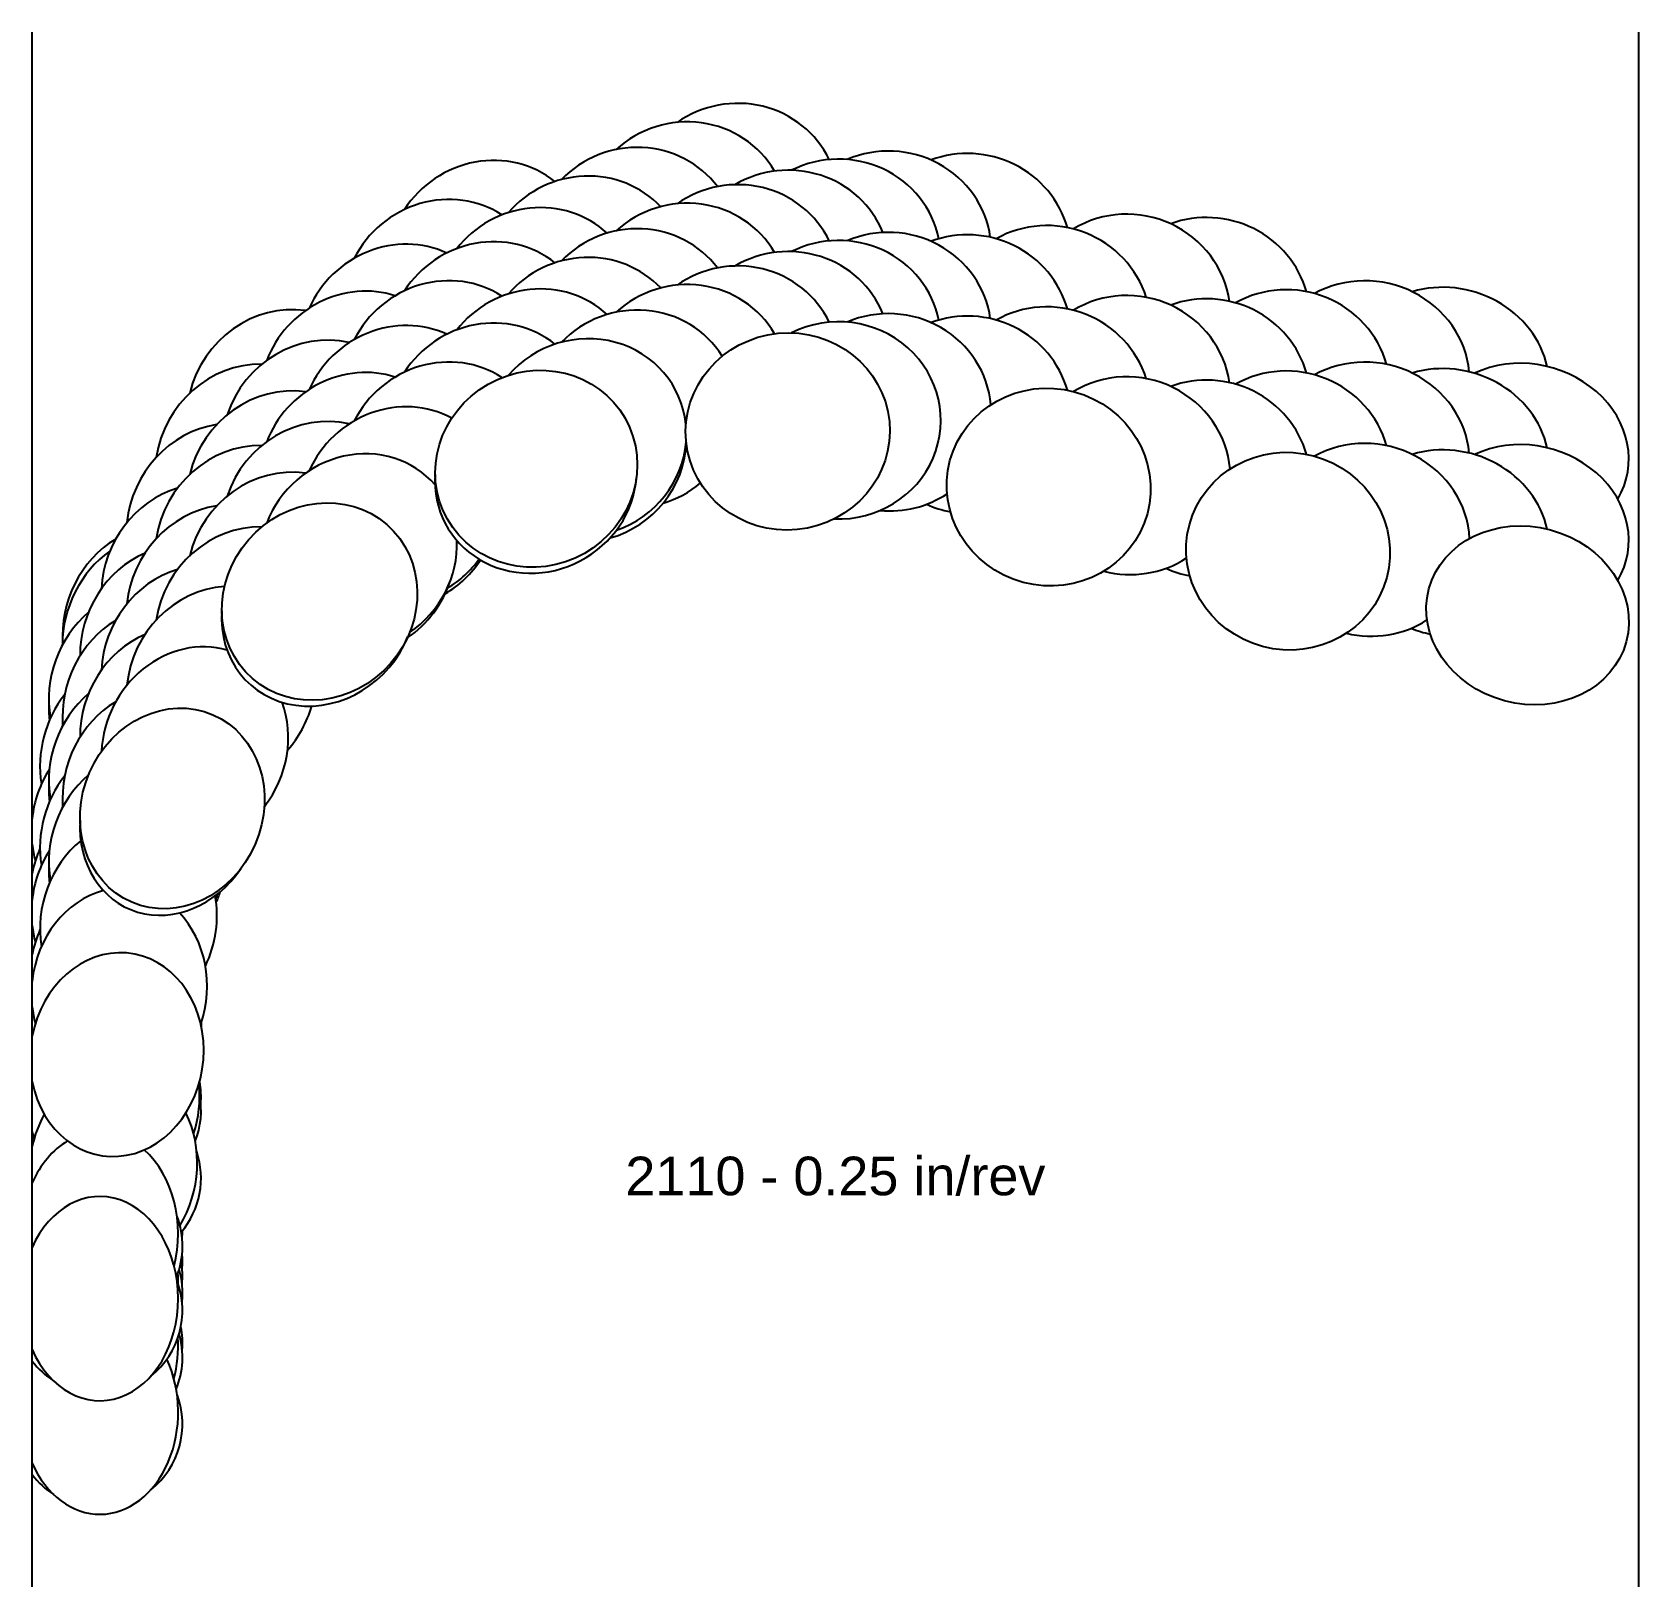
# Model space of a CAD drawing. Header units: inches. Extents: x -4.94 to 0, y -3.55 to 1.23.
import ezdxf
from ezdxf.enums import TextEntityAlignment as Align

# ---------------------------------------------------------------- set-up
doc = ezdxf.new("R2010")
doc.units = ezdxf.units.IN
doc.header["$MEASUREMENT"] = 0
for name, color, linetype, true_color in [('Blade_1', 30, 'Continuous', 0xff7f00), ('Blade_2', 7, 'Continuous', 0xcccc00), ('Blade_3', 7, 'Continuous', 0x00cc00), ('Blade_4', 7, 'Continuous', 0x00cccc), ('Blade_5', 7, 'Continuous', 0x0066cc)]:
    doc.layers.add(name, color=color, linetype=linetype, true_color=true_color)
doc.layers.add('Gage_Line', color=7, linetype='Continuous')
doc.styles.get("Standard").update_dxf_attribs({"font": 'arial.ttf'})

msp = doc.modelspace()

# ---------------------------------------------------------------- linework, layer by layer
at = {"layer": 'Blade_1'}
for centre, major_axis, ratio, start_param, end_param in [((-2.6154, 0.499), (0.3125, 0.0304), 0.965194, 6.560039, 8.302897), ((-3.3882, 0.3842), (0.273, 0.1551), 0.953317, 6.580007, 8.263923), ((-1.8133, 0.3279), (0.3033, -0.0813), 0.965926, 6.831728, 8.64697), ((-2.6154, 0.249), (0.3125, 0.0304), 0.965194, 6.560039, 8.302897), ((-3.3882, 0.1342), (0.273, 0.1551), 0.953317, 6.580007, 8.263923), ((-1.0775, 0.1308), (0.3033, -0.0813), 0.965926, 6.801584, 8.647736), ((-1.8133, 0.0779), (0.3033, -0.0813), 0.965926, 6.831728, 8.64697), ((-4.054, -0.0239), (0.2063, 0.2367), 0.921585, 6.733018, 8.285741), ((-1.0775, -0.1192), (0.3033, -0.0813), 0.965926, 6.801584, 8.647736), ((-0.3416, -0.0664), (0.3033, -0.0813), 0.866025, 6.03792, 8.631113), ((-4.054, -0.2739), (0.2063, 0.2367), 0.921585, 6.733018, 8.285741), ((-0.3416, -0.3164), (0.3033, -0.0813), 0.866025, 6.03792, 8.631113), ((-3.3895, -0.1385), (0.2786, 0.1449), 0.936757, 2.619073, 5.763045), ((-4.5067, -0.6602), (0.1247, 0.2882), 0.883505, 7.038706, 8.318143), ((-4.0575, -0.5455), (0.2136, 0.2302), 0.900835, 2.291011, 5.118608), ((-4.5067, -0.9102), (0.1247, 0.2882), 0.883505, 7.038706, 8.318143), ((-4.5127, -1.182), (0.1317, 0.285), 0.858734, 1.99792, 4.527724), ((-4.6771, -1.417), (0.041, 0.3113), 0.848048, 7.522443, 7.782373), ((-4.6771, -1.667), (0.041, 0.3113), 0.848048, 7.522443, 7.782373), ((-4.6771, -1.917), (0.041, 0.3113), 0.848048, 1.95043, 7.782373), ((-4.7291, -2.667), (0, 0.314), 0.766045, 2.093663, 7.331115), ((-4.7324, -2.4541), (0.1086, 0.2329), 1, 5.048577, 5.133291), ((-4.7324, -2.7041), (0.1086, 0.2329), 1, 4.249565, 5.511696), ((-4.7324, -2.7041), (0.1086, 0.2329), 1, 2.653958, 3.008978)]:
    msp.add_ellipse(centre, major_axis=major_axis, ratio=ratio, start_param=start_param, end_param=end_param, dxfattribs=at)
for centre, major_axis, ratio in [((-2.6154, -0.001), (0.3125, 0.0304), 0.965194), ((-3.3882, -0.1158), (0.273, 0.1551), 0.953317), ((-1.8133, -0.1721), (0.3033, -0.0813), 0.965926), ((-1.0775, -0.3692), (0.3033, -0.0813), 0.965926), ((-4.054, -0.5239), (0.2063, 0.2367), 0.921585), ((-0.3416, -0.5664), (0.3033, -0.0813), 0.866025), ((-4.5067, -1.1602), (0.1247, 0.2882), 0.883505)]:
    msp.add_ellipse(centre, major_axis=major_axis, ratio=ratio, dxfattribs=at)
at = {"layer": 'Blade_2'}
for centre, major_axis, ratio, start_param, end_param in [((-2.4588, 0.5329), (0.314, 0.0032), 0.965496, 6.466802, 8.322174), ((-3.2383, 0.4806), (0.2836, 0.1349), 0.95879, 6.583957, 8.282648), ((-2.4588, 0.2829), (0.314, 0.0032), 0.965496, 6.466802, 8.322174), ((-3.2383, 0.2306), (0.2836, 0.1349), 0.95879, 6.583957, 8.282648), ((-3.9349, 0.1273), (0.2211, 0.2229), 0.928466, 6.718919, 8.297159), ((-2.4588, 0.0329), (0.314, 0.0032), 0.965496, 4.659144, 8.322174), ((-3.2383, -0.0194), (0.2836, 0.1349), 0.95879, 5.957492, 8.282648), ((-3.9349, -0.1227), (0.2211, 0.2229), 0.928466, 6.718919, 8.297159), ((-3.2392, -0.0426), (0.2884, 0.1241), 0.943087, 4.579404, 5.868471), ((-3.2383, -0.0194), (0.2836, 0.1349), 0.95879, 4.599706, 5.77462), ((-3.9349, -0.3727), (0.2211, 0.2229), 0.928466, 6.209577, 8.297159), ((-4.4373, -0.4706), (0.1417, 0.2802), 0.891569, 6.986264, 8.322871), ((-3.9349, -0.3727), (0.2211, 0.2229), 0.928466, 4.506515, 5.577484), ((-4.4373, -0.7206), (0.1417, 0.2802), 0.891569, 6.986264, 8.322871), ((-3.9379, -0.3944), (0.2282, 0.2157), 0.908541, 4.537927, 5.258728), ((-4.4373, -0.9706), (0.1417, 0.2802), 0.891569, 6.448016, 8.322871), ((-4.4373, -0.9706), (0.1417, 0.2802), 0.891569, 4.495125, 5.597685), ((-4.6696, -1.2184), (0.041, 0.3113), 0.857167, 7.355384, 7.882258), ((-4.4428, -0.9922), (0.1489, 0.2764), 0.867589, 4.58417, 4.62458), ((-4.6696, -1.2184), (0.041, 0.3113), 0.857167, 8.130504, 8.302043), ((-4.6696, -1.4684), (0.041, 0.3113), 0.857167, 7.355384, 7.882258), ((-4.6696, -1.7184), (0.041, 0.3113), 0.857167, 6.618324, 7.882258), ((-4.6696, -1.4684), (0.041, 0.3113), 0.857167, 8.130504, 8.302043), ((-4.6696, -1.7184), (0.041, 0.3113), 0.857167, 4.483648, 5.682231), ((-4.6696, -1.7184), (0.041, 0.3113), 0.857167, 8.130504, 8.302043), ((-4.7291, -2.4684), (0, 0.314), 0.766045, 6.709426, 7.331115), ((-4.7291, -2.4684), (0, 0.314), 0.766045, 4.390591, 5.680233), ((-4.7324, -2.5055), (0.1086, 0.2329), 1, 4.767159, 5.511679)]:
    msp.add_ellipse(centre, major_axis=major_axis, ratio=ratio, start_param=start_param, end_param=end_param, dxfattribs=at)
at = {"layer": 'Blade_3'}
for centre, major_axis, ratio, start_param, end_param in [((-3.0852, 0.5681), (0.2929, 0.1132), 0.963945, 6.549169, 8.302921), ((-2.3039, 0.5578), (0.313, -0.0248), 0.965728, 6.491111, 8.353466), ((-1.5681, 0.3629), (0.3033, -0.0813), 0.965926, 6.672843, 8.678), ((-3.0852, 0.3181), (0.2929, 0.1132), 0.963945, 6.549169, 8.302921), ((-2.3039, 0.3078), (0.313, -0.0248), 0.965728, 6.491111, 8.353466), ((-3.8079, 0.272), (0.2354, 0.2078), 0.935111, 6.670671, 8.310642), ((-0.8322, 0.1658), (0.3033, -0.0813), 0.939693, 6.616753, 8.651981), ((-1.5681, 0.1129), (0.3033, -0.0813), 0.965926, 6.672843, 8.678), ((-3.0852, 0.0681), (0.2929, 0.1132), 0.963945, 6.463943, 8.302921), ((-2.3039, 0.0578), (0.313, -0.0248), 0.965728, 6.442106, 8.353466), ((-3.8079, 0.022), (0.2354, 0.2078), 0.935111, 6.670671, 8.310642), ((-0.8322, -0.0842), (0.3033, -0.0813), 0.939693, 6.616753, 8.651981), ((-1.5681, -0.1371), (0.3033, -0.0813), 0.965926, 6.622106, 8.678), ((-3.8079, -0.228), (0.2354, 0.2078), 0.935111, 6.611972, 8.310642), ((-4.3567, -0.2835), (0.1585, 0.2711), 0.899417, 6.906599, 8.329779), ((-0.8322, -0.3342), (0.3033, -0.0813), 0.939693, 6.574602, 8.651981), ((-3.0852, 0.0681), (0.2929, 0.1132), 0.963945, 4.637415, 5.055134), ((-2.3039, 0.0578), (0.313, -0.0248), 0.965728, 4.700539, 5.393242), ((-4.3567, -0.5335), (0.1585, 0.2711), 0.899417, 6.906599, 8.329779), ((-3.8079, -0.228), (0.2354, 0.2078), 0.935111, 4.527031, 4.947082), ((-1.5681, -0.1371), (0.3033, -0.0813), 0.965926, 4.720829, 5.571681), ((-3.8105, -0.2499), (0.2422, 0.1998), 0.916017, 4.552982, 5.037377), ((-4.3567, -0.7835), (0.1585, 0.2711), 0.899417, 6.82316, 8.329779), ((-0.8322, -0.3342), (0.3033, -0.0813), 0.939693, 4.745257, 5.578692), ((-4.6414, -1.0098), (0.0724, 0.3055), 0.858054, 7.356741, 8.299186), ((-4.3567, -0.7835), (0.1585, 0.2711), 0.899417, 4.49741, 4.993214), ((-4.6414, -1.2598), (0.0724, 0.3055), 0.858054, 7.356741, 8.299186), ((-4.6414, -1.5098), (0.0724, 0.3055), 0.858054, 7.121848, 8.299186), ((-4.6414, -1.5098), (0.0724, 0.3055), 0.858054, 4.46549, 5.176067), ((-4.6754, -2.0467), (0.1086, 0.2329), 1, 5.064696, 5.331728), ((-4.6884, -2.2663), (0.041, 0.3113), 0.819152, 7.403459, 7.74584), ((-4.6884, -2.2663), (0.041, 0.3113), 0.819152, 4.219744, 5.394622), ((-4.6754, -2.2967), (0.1086, 0.2329), 1, 4.447529, 5.472442), ((-4.7324, -2.5534), (0.1086, 0.2329), 1, 5.062146, 5.242084), ((-4.7324, -2.8034), (0.1086, 0.2329), 1, 5.062146, 5.343148), ((-4.7291, -3.0163), (0, 0.314), 0.766045, 2.093663, 5.256987), ((-4.7291, -3.0163), (0, 0.314), 0.766045, 1.04683, 1.04793), ((-4.7324, -3.0534), (0.1086, 0.2329), 1, 4.249565, 5.511696), ((-4.7324, -3.0534), (0.1086, 0.2329), 1, 2.653958, 3.008978)]:
    msp.add_ellipse(centre, major_axis=major_axis, ratio=ratio, start_param=start_param, end_param=end_param, dxfattribs=at)
at = {"layer": 'Blade_4'}
for centre, major_axis, ratio, start_param, end_param in [((-2.9296, 0.6469), (0.3021, 0.0857), 0.96441, 6.523291, 8.334013), ((-2.0586, 0.5499), (0.3082, -0.0603), 0.965917, 6.735464, 8.419728), ((-3.6739, 0.4097), (0.2488, 0.1916), 0.941461, 6.599738, 8.325462), ((-2.9296, 0.3969), (0.3021, 0.0857), 0.96441, 6.523291, 8.334013), ((-1.3228, 0.3527), (0.3033, -0.0813), 0.965926, 6.806692, 8.484345), ((-2.0586, 0.2999), (0.3082, -0.0603), 0.965917, 6.735464, 8.419728), ((-3.6739, 0.1597), (0.2488, 0.1916), 0.941461, 6.599738, 8.325462), ((-2.9296, 0.1469), (0.3021, 0.0857), 0.96441, 6.523291, 8.334013), ((-0.5869, 0.1555), (0.3033, -0.0813), 0.906308, 6.721933, 8.450502), ((-1.3228, 0.1027), (0.3033, -0.0813), 0.965926, 6.806692, 8.484345), ((-2.0586, 0.0499), (0.3082, -0.0603), 0.965917, 6.735464, 8.419728), ((-4.2656, -0.0998), (0.1749, 0.2608), 0.907043, 0.52199, 2.056329), ((-3.6739, -0.0903), (0.2488, 0.1916), 0.941461, 6.599738, 8.325462), ((-0.5869, -0.0945), (0.3033, -0.0813), 0.906308, 6.721933, 8.450502), ((-1.3228, -0.1473), (0.3033, -0.0813), 0.965926, 6.806692, 8.484345), ((-4.2656, -0.3498), (0.1749, 0.2608), 0.907043, 0.52199, 2.056329), ((-0.5869, -0.3445), (0.3033, -0.0813), 0.906308, 6.721933, 8.450502), ((-2.0586, 0.0499), (0.3082, -0.0603), 0.965917, 4.472246, 4.717512), ((-4.2656, -0.5998), (0.1749, 0.2608), 0.907043, 0.52199, 2.056329), ((-1.3228, -0.1473), (0.3033, -0.0813), 0.965926, 4.537989, 4.783918), ((-4.6104, -0.8005), (0.0899, 0.3009), 0.866733, 7.206777, 8.373611), ((-0.5869, -0.3445), (0.3033, -0.0813), 0.906308, 4.581448, 4.77789), ((-4.6104, -1.0505), (0.0899, 0.3009), 0.866733, 7.206777, 8.373611), ((-4.6127, -0.8258), (0.0923, 0.3001), 0.858217, 1.867823, 2.034024), ((-4.6104, -1.3005), (0.0899, 0.3009), 0.866733, 7.206777, 8.373611), ((-4.6127, -1.0758), (0.0923, 0.3001), 0.858217, 1.867823, 2.034024), ((-4.6127, -1.3258), (0.0923, 0.3001), 0.858217, 1.867823, 2.034024), ((-4.6104, -1.3005), (0.0899, 0.3009), 0.866733, 4.509421, 4.565502), ((-4.6127, -1.3258), (0.0923, 0.3001), 0.858217, 4.563272, 4.67605), ((-4.6844, -2.0608), (0.041, 0.3113), 0.829038, 4.496546, 4.990653), ((-4.6754, -2.0898), (0.1086, 0.2329), 1, 4.775516, 5.340041), ((-4.6844, -2.0608), (0.041, 0.3113), 0.829038, 8.263023, 8.341193), ((-4.7324, -2.5979), (0.1086, 0.2329), 1, 5.048577, 5.329396), ((-4.7291, -2.8107), (0, 0.314), 0.766045, 4.378925, 4.787173), ((-4.7324, -2.8479), (0.1086, 0.2329), 1, 4.758538, 5.432173)]:
    msp.add_ellipse(centre, major_axis=major_axis, ratio=ratio, start_param=start_param, end_param=end_param, dxfattribs=at)
at = {"layer": 'Blade_5'}
for centre, major_axis, ratio, start_param, end_param in [((-2.7727, 0.7044), (0.3088, 0.0569), 0.96483, 6.538954, 8.297678), ((-3.5337, 0.5295), (0.2614, 0.174), 0.947538, 6.574514, 8.286646), ((-2.7727, 0.4544), (0.3088, 0.0569), 0.96483, 6.538954, 8.297678), ((-3.5337, 0.2795), (0.2614, 0.174), 0.947538, 6.574514, 8.286646), ((-2.7727, 0.2044), (0.3088, 0.0569), 0.96483, 6.538954, 8.297678), ((-4.1645, 0.0692), (0.1908, 0.2494), 0.914423, 6.751451, 8.3067), ((-3.5337, 0.0295), (0.2614, 0.174), 0.947538, 6.574514, 8.286646), ((-4.1645, -0.1808), (0.1908, 0.2494), 0.914423, 6.751451, 8.3067), ((-4.1645, -0.4308), (0.1908, 0.2494), 0.914423, 6.751451, 8.3067), ((-4.5645, -0.6016), (0.1073, 0.2951), 0.875212, 7.104841, 8.334885), ((-4.5688, -0.6252), (0.1121, 0.2933), 0.858438, 7.191686, 8.274785), ((-4.5645, -0.8516), (0.1073, 0.2951), 0.875212, 7.104841, 8.334885), ((-4.5645, -1.1016), (0.1073, 0.2951), 0.875212, 7.104841, 8.334885), ((-4.5688, -0.8752), (0.1121, 0.2933), 0.858438, 1.934498, 1.991599), ((-4.5688, -1.1252), (0.1121, 0.2933), 0.858438, 1.934498, 1.991599), ((-4.6806, -1.3622), (0.041, 0.3113), 0.838671, 7.731218, 7.772701), ((-4.6806, -1.6122), (0.041, 0.3113), 0.838671, 7.731218, 7.772701), ((-4.6806, -1.8622), (0.041, 0.3113), 0.838671, 7.731218, 7.772701), ((-4.6806, -1.8622), (0.041, 0.3113), 0.838671, 4.910079, 4.961759), ((-4.7291, -2.6121), (0, 0.314), 0.766045, 4.679068, 4.787173), ((-4.7324, -2.6493), (0.1086, 0.2329), 1, 5.041785, 5.432173)]:
    msp.add_ellipse(centre, major_axis=major_axis, ratio=ratio, start_param=start_param, end_param=end_param, dxfattribs=at)
at = {"layer": 'Gage_Line'}
for p, q in [((-4.9375, -3.5534), (-4.9375, 1.2267)), ((0, -3.5534), (0, 1.2267))]:
    msp.add_line(p, q, dxfattribs=at)

# ---------------------------------------------------------------- texts
msp.add_text('2110 - 0.25 in/rev', height=0.11875).set_placement((-2.4688, -2.2901), align=Align.MIDDLE_CENTER)

doc.saveas('drawing.dxf')
